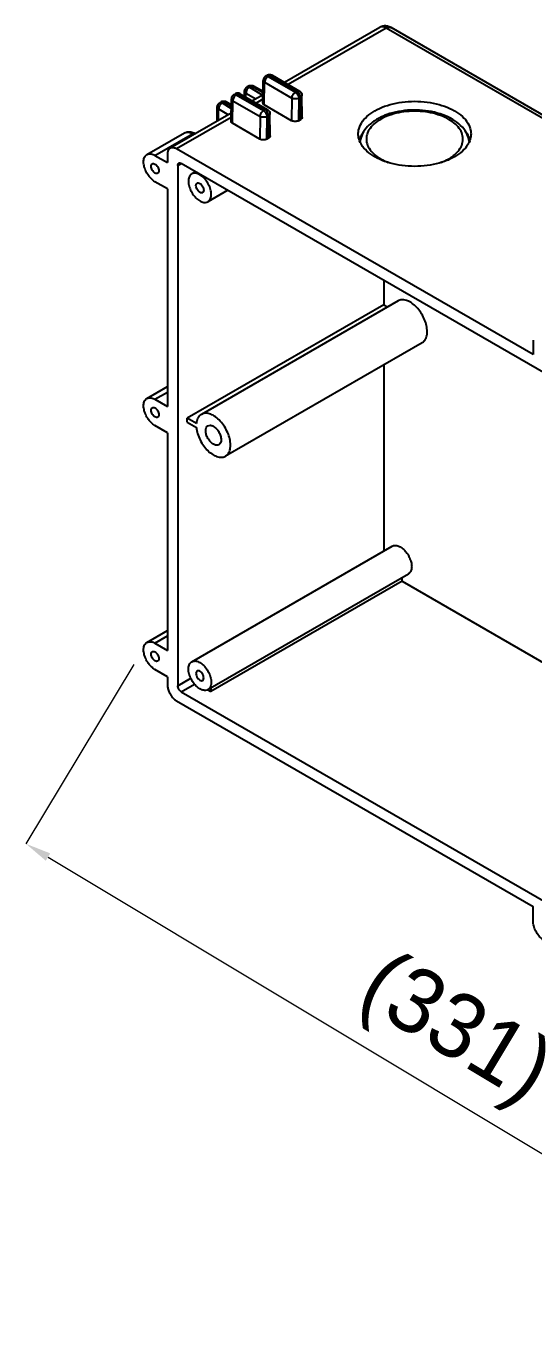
# Model space of a CAD drawing. Extents: x 0 to 1128, y 0 to 827.
# Drawn here: x 634.6 to 713.3, y 424.6 to 625.8 of the extents above; entities that cross this region are included whole.
import ezdxf

# ---------------------------------------------------------------- set-up
doc = ezdxf.new("R2010")
doc.units = 0
doc.header["$LTSCALE"] = 10
doc.header["$MEASUREMENT"] = 0
doc.header["$PDMODE"] = 3
doc.header["$PDSIZE"] = -10
doc.layers.get('0').update_dxf_attribs({"linetype": 'CONTINUOUS'})
doc.layers.get('DEFPOINTS').update_dxf_attribs({"linetype": 'CONTINUOUS'})
doc.styles.add('Daelim Dimension', font='')
doc.styles.get('Daelim Dimension').set_extended_font_data('나눔고딕')
doc.dimstyles.new('DEFAULT', dxfattribs={"dimscale": 2, "dimtxt": 2, "dimasz": 2, "dimexe": 0, "dimexo": 2, "dimgap": 1, "dimtad": 1, "dimdec": 0, "dimzin": 9, "dimdsep": 46, "dimtxsty": 'Daelim Dimension', "dimcen": 0.5, "dimclrd": 5, "dimclre": 5, "dimclrt": 256, "dimadec": 1, "dimazin": 0, "dimtfac": 1, "dimtdec": 0, "dimtix": 1, "dimtmove": 0, "dimatfit": 3, "dimfxl": 1, "dimtolj": 1, "dimtzin": 1, "dimlwd": 9, "dimlwe": 9, "dimarcsym": 0})

# ---------------------------------------------------------------- blocks, each defined once
blk = doc.blocks.new('*D6')
at = {"color": 5, "lineweight": 9, "ltscale": 0.5, "transparency": 16777216}
for p, q in [((651.334383415504, 526.5878899139051), (634.6060556923007, 498.7412418990021)), ((638.0349220141504, 496.6814176960942), (754.5914768721011, 426.6623530349601)), ((774.7486709171542, 452.4491768469551), (758.0203431939508, 424.6025288320521))]:
    blk.add_line(p, q, dxfattribs=at)
at = {"color": 5, "ltscale": 0.5, "transparency": 16777216}
for points in [[(638.3782260479684, 497.2528954164023), (637.6916179803325, 496.1099399757859), (634.6060556923007, 498.7412418990021)], [(754.9347809059191, 427.2338307552683), (754.2481728382832, 426.0908753146518), (758.0203431939508, 424.6025288320521)]]:
    blk.add_solid(points, dxfattribs=at)
at = {"layer": 'DEFPOINTS', "color": 0, "ltscale": 0.5, "transparency": 16777216}
for p in [(653.394207618412, 530.0167562357547), (776.808495120062, 455.8780431688048), (758.0203431939508, 424.6025288320521)]:
    blk.add_point(p, dxfattribs=at)
at = {"color": 7, "ltscale": 0.5, "transparency": 16777216, "insert": (700.8719233943398, 469.2605208446422), "char_height": 10, "attachment_point": 5, "rotation": 329.0054825987993, "style": 'Daelim Dimension'}
blk.add_mtext('\\A1;(331)', dxfattribs=at)

msp = doc.modelspace()

# ---------------------------------------------------------------- linework, layer by layer
at = {"color": 7, "linetype": 'Continuous'}
for p, q in [((689.5282898992123, 625.5435040384048), (674.7307527675621, 617.0001929888048)), ((805.476493308312, 559.5878654522047), (691.2782726970622, 625.5187473072048)), ((671.8216698454621, 617.9597994095049), (672.0701485776121, 618.1032578160548)), ((672.820140536162, 618.1032605202048), (677.062798887062, 615.6538159931048)), ((668.5559573826122, 614.8491396882048), (668.5559573826122, 615.6412308801548)), ((669.1794377936121, 616.4342093088047), (668.9309590614121, 616.2907509022548)), ((671.420995183812, 615.6027188345048), (669.9196552784119, 616.4397579567548)), ((671.3941834648622, 613.8135501822547), (671.446752365212, 617.3215173060048)), ((664.9368147703121, 613.9847443856048), (664.6883360381121, 613.8412859790047)), ((666.482664747512, 613.5411303144048), (665.677032255162, 613.9902930335548)), ((666.443918045612, 610.9555301700049), (666.4964869460123, 614.4634972937548)), ((666.8714044262119, 615.1017793972047), (667.119883158412, 615.2452378038048)), ((667.8698751169622, 615.2452405079548), (672.1125334678122, 612.7957959808548)), ((671.4132343867623, 615.0848342917548), (669.7804873483619, 614.1421729765548)), ((677.4902888991121, 611.5683357565048), (677.4377180602621, 615.0157290220548)), ((666.4629689675121, 612.2268142795048), (657.0015133873621, 606.7642729603048)), ((664.3133343593122, 610.9857295680548), (664.3133343593122, 613.1917659569048)), ((675.8564620463621, 611.0541846368548), (671.6138036955122, 613.5036291640048)), ((672.5400234799122, 608.7103157442548), (672.4874526410622, 612.1577090098048)), ((670.906196627162, 608.1961646246048), (666.663538276262, 610.6456091517548)), ((676.9172030019622, 611.0542338266548), (677.2705933529621, 611.2582626230547)), ((653.3927433121121, 605.7887699821548), (659.2263499691621, 609.1567842515548)), ((660.8513380104123, 609.0701194674548), (660.923359871012, 609.0285385675548)), ((671.966937582712, 608.1962138144048), (672.3203279337122, 608.4002426108049)), ((654.6427377160121, 605.6649592846048), (656.5872894602121, 604.5422972096547)), ((656.5872894602121, 605.8487010770548), (656.5872894602121, 604.5422972096547)), ((713.3328449032119, 574.7203853611048), (658.0015089104622, 606.6652244023047)), ((658.178286341762, 604.1136569622548), (658.178286341762, 523.2799176664547)), ((771.4926197965622, 539.3054528632548), (658.7086186356121, 604.4198532092547)), ((656.5872894602121, 600.4597851240047), (654.6427377160121, 601.5824471989548)), ((660.9462688288622, 603.1279744940048), (660.3577667449122, 602.7882046856048)), ((656.5872894602121, 600.4597851240047), (656.5872894602121, 566.6565850548548)), ((665.9463328475122, 600.2412514933047), (662.8577555527122, 598.4580712049047)), ((690.174734975712, 586.2532934524548), (690.174734975712, 582.4760236834549)), ((690.174734975712, 582.4760236834549), (659.6448197001621, 564.8496740959048)), ((692.3656242894622, 583.0700510491048), (661.835709013912, 565.4437014615547)), ((690.174734975712, 582.4760236834549), (690.7557386104622, 582.1405886671048)), ((696.1156075011622, 576.5748508280047), (665.5856922256121, 558.9485012404548)), ((713.3328449032119, 576.9657670082048), (713.3328449032119, 574.7203853611048)), ((690.174734975712, 573.1449069502547), (690.174734975712, 544.2315122523547)), ((653.3927433121121, 567.9030578273048), (656.5872894602121, 569.7474188965048)), ((654.6427377160121, 567.7792471298047), (656.5872894602121, 566.6565850548548)), ((656.5872894602121, 562.5740729692048), (654.6427377160121, 563.6967350441547)), ((659.6448197001621, 564.2372972830548), (659.6448197001621, 564.8496740959048)), ((661.072330770312, 564.0255188401549), (659.6448197001621, 564.8496740959048)), ((659.6448197001621, 564.2372972830548), (661.072330770312, 563.4131420273048)), ((656.5872894602121, 562.5740729692048), (656.5872894602121, 528.7708729000548)), ((660.3577667449122, 527.0167803759548), (691.4703355823121, 544.9795231463048)), ((662.8577555527122, 522.6866468952547), (693.9703243901122, 540.6493896656048)), ((692.9854961331621, 539.5178318170548), (663.2871349701622, 522.3715773544548)), ((692.9854961331621, 539.5178318170548), (692.9854961331621, 540.0808022003547)), ((692.9854961331621, 539.5178318170548), (741.8746163548121, 511.2923236429548)), ((653.3927433121121, 530.0173456725048), (656.5872894602121, 531.8617067417048)), ((654.6427377160121, 529.8935349749548), (656.5872894602121, 528.7708729000548)), ((656.5872894602121, 524.6883608144047), (654.6427377160121, 525.8110228893048)), ((656.5872894602121, 524.6883608144047), (656.5872894602121, 523.3819569470048)), ((658.7086186356121, 522.3613602877048), (771.4926197965622, 457.2469599417047)), ((662.8287248274121, 522.6362345864549), (663.2871349701622, 522.3715773544548)), ((663.2871349701622, 522.9345477377548), (663.2871349701622, 522.3715773544548)), ((658.0015089104622, 520.9324706037047), (713.3328449032119, 488.9876315624548)), ((713.3328449032119, 486.7422499153548), (713.3328449032119, 488.9876315624548))]:
    msp.add_line(p, q, dxfattribs=at)
at = {"color": 9, "linetype": 'Continuous'}
for p, q in [((690.5282854223121, 625.4444554804048), (675.3165343845621, 616.6619994655048)), ((804.7265060335621, 559.5135736253548), (690.5282854223121, 625.4444554804048)), ((672.070186776662, 618.1032798656548), (672.0701483846619, 618.1032577046548)), ((672.1966681666122, 617.9226562002048), (672.4451468988123, 618.0661146068047)), ((672.1966681666122, 617.9226562002048), (676.4393265175122, 615.4732116731049)), ((672.4451468988123, 618.0661146068047), (676.6878052496622, 615.6166700797047)), ((668.9309588683122, 616.2907507907547), (668.9310681841621, 616.2908138672548)), ((669.5544361147622, 616.3970660995548), (669.3059573826122, 616.2536076930047)), ((669.3059573826122, 616.2536076930047), (671.335747353412, 615.0400973992547)), ((671.4173346436621, 615.3584478999547), (669.5544361147622, 616.3970660995548)), ((669.9196558125623, 616.4397576589548), (669.919618553462, 616.4397784277547)), ((671.4467503376122, 617.3213793707048), (671.4467523727121, 617.3215178055548)), ((671.6138036955122, 613.5036291640048), (671.6664210602121, 617.0148303542047)), ((671.6664210602121, 617.0148303542047), (675.9090794111121, 614.5653858270548)), ((676.6878052496622, 615.6166700797047), (676.4393265175122, 615.4732116731049)), ((664.6883358450123, 613.8412858675048), (664.6884451608621, 613.8413489440048)), ((665.3118130914622, 613.9476011763549), (665.0633343593122, 613.8041427697548)), ((665.0633343593122, 613.8041427697548), (666.473968091962, 612.9607951427048)), ((666.4790042074121, 613.2968593798547), (665.3118130914622, 613.9476011763549)), ((665.6770327893123, 613.9902927357548), (665.676995530162, 613.9903135045548)), ((666.4964849184121, 614.4633593584048), (666.496486953462, 614.4634977932548)), ((666.663538276262, 610.6456091517548), (666.7161556410119, 614.1568103419048)), ((666.7161556410119, 614.1568103419048), (670.9588139918619, 611.7073658148048)), ((667.1199213574123, 615.2452598534047), (667.1198829654622, 615.2452376924048)), ((667.246402747412, 615.0646361879548), (667.4948814795621, 615.2080945945548)), ((667.246402747412, 615.0646361879548), (671.489061098262, 612.6151916608547)), ((667.4948814795621, 615.2080945945548), (671.7375398304621, 612.7586500674048)), ((668.766454701462, 614.7276117538048), (668.766454701462, 615.3404379856048)), ((668.766454701462, 615.3404379856048), (670.2842543009119, 614.4330212260548)), ((671.4030097943121, 614.4025386019048), (670.360839467462, 613.8008447554048)), ((675.9090794111121, 614.5653858270548), (675.8564620463621, 611.0541846368548)), ((676.969658811362, 614.5546542943548), (676.9172030019622, 611.0542338266548)), ((677.2181375435121, 614.6981127009548), (676.969658811362, 614.5546542943548)), ((677.2705933529621, 611.2582626230547), (677.2181375435121, 614.6981127009548)), ((677.4377180517122, 615.0157295830048), (677.4377207575121, 615.0155479941048)), ((664.523831678162, 611.1072595263048), (664.523831678162, 612.8909730623548)), ((664.523831678162, 612.8909730623548), (666.0416312776119, 611.9835563028547)), ((670.9588139918619, 611.7073658148048), (670.906196627162, 608.1961646246048)), ((671.7375398304621, 612.7586500674048), (671.489061098262, 612.6151916608547)), ((672.0193933921123, 611.6966342821048), (671.966937582712, 608.1962138144048)), ((672.2678721243121, 611.8400926887048), (672.0193933921123, 611.6966342821048)), ((672.3203279337122, 608.4002426108049), (672.2678721243121, 611.8400926887048)), ((672.487452632512, 612.1577095707547), (672.487455338262, 612.1575279818047)), ((666.4527443765621, 611.5445186878547), (658.0015089104622, 606.6652244023047)), ((654.6427377160121, 605.6649592846048), (660.4763443730621, 609.0329735540548)), ((659.226349820462, 609.1567841657048), (659.2274789082621, 609.1574348647548)), ((660.4763443730621, 609.0329735540548), (660.7036948490122, 608.9017156650048)), ((658.178286341762, 604.1136569622548), (658.7086232177621, 604.4198452727047)), ((654.6427377160121, 567.7792471298047), (656.5872894602121, 568.9019279012048)), ((654.6427377160121, 529.8935349749548), (656.5872894602121, 531.0162157464048)), ((658.178286341762, 523.2799176664547), (660.203917991862, 524.4494096640047)), ((658.7086186356121, 522.3613602877048), (660.7679216765621, 523.5502923557548))]:
    msp.add_line(p, q, dxfattribs=at)
at = {"color": 7, "linetype": 'Continuous'}
for points, start_tangent, end_tangent in [([(690.1399911588621, 625.7523216679548), (689.5945443992623, 625.5797794726548), (689.5277759990122, 625.5431821849048)], (-0.9908302080496885, -0.1351129113601332), (-0.8656167983768421, -0.5007070584361932)), ([(690.7122061006121, 625.7338686632048), (690.1399911588621, 625.7523216679548)], (-0.9805761724633377, 0.1961386499320079), (-0.9908302080461471, -0.1351129113861037)), ([(691.2782726970622, 625.5187473072048), (690.7122061006121, 625.7338686632048)], (-0.8660303017101584, 0.4999915164478415), (-0.9805761724658482, 0.1961386499194573)), ([(671.8216698454621, 617.9597994095049), (671.6049728747121, 617.7711445320048), (671.4734074942621, 617.5087586050048), (671.4467657166119, 617.3213791379548)], (-0.8660266961392385, -0.4999977615691446), (-0.01513031630643683, -0.9998855302125677)), ([(672.0993714439621, 618.1192055393548), (672.0702331157622, 618.1031997325048)], (-0.8868667752088809, -0.462025240685615), (-0.8656779502130725, -0.50060132492323)), ([(672.4184712465121, 618.2032600009549), (672.1561742348622, 618.1458322958048), (672.0993714439621, 618.1192055393548)], (-0.9993594989064293, -0.0357853593735024), (-0.886866775227259, -0.4620252406503378)), ([(672.8201354584121, 618.1031677156049), (672.730111066362, 618.1474923782048), (672.4452350786621, 618.2037377887548), (672.4184712465121, 618.2032600009549)], (-0.865717809410609, 0.5005323910290886), (-0.9993594989050762, -0.03578535941128674)), ([(668.5559573826122, 615.6412308801548), (668.6120085476623, 615.9257216787547), (668.776323208012, 616.1722559653548), (668.9310756000623, 616.2908010279548)], (0, 1), (0.8659347597850275, 0.5001569671573581)), ([(669.1794428900121, 616.4341251794048), (669.2622287902122, 616.4754243151048)], (0.8656831619369936, 0.5005923123049024), (0.9207931692213599, 0.3900512011458037)), ([(669.2622287902122, 616.4754243151048), (669.5433044731622, 616.5346066732048), (669.578596457312, 616.5342949109548)], (0.9207931692294504, 0.3900512011267042), (0.9994730341496596, -0.03246003708675485)), ([(669.578596457312, 616.5342949109548), (669.830070718212, 616.4822031327047), (669.9195740344621, 616.4396986925548)], (0.9994730341483905, -0.03246003712582927), (0.8731249093335302, -0.4874965566045721)), ([(677.062798887062, 615.6538159931048), (677.2801746878622, 615.4642915806547), (677.4116657013121, 615.2005737970047), (677.4377041391622, 615.0155477393048)], (0.8660303016817275, -0.4999915164970865), (0.01532976876573453, -0.999882492190752)), ([(664.3133343593122, 613.1917659569048), (664.3693855243621, 613.4762567555548), (664.533700184712, 613.7227910421049), (664.6884525767623, 613.8413361047047)], (0, 1), (0.8659347597850275, 0.5001569671573581)), ([(664.9368198667121, 613.9846602562048), (665.0196057669123, 614.0259593919048)], (0.8656831619369936, 0.5005923123049024), (0.9207931692213599, 0.3900512011458037)), ([(665.0196057669123, 614.0259593919048), (665.3006814498622, 614.0851417499548), (665.335973434012, 614.0848299877048)], (0.9207931692294504, 0.3900512011267042), (0.9994730341496596, -0.03246003708675485)), ([(665.335973434012, 614.0848299877048), (665.587447694912, 614.0327382095048), (665.6769510112122, 613.9902337693549)], (0.9994730341483905, -0.03246003712582927), (0.8731249093335302, -0.4874965566045721)), ([(666.8714044262119, 615.1017793972047), (666.6547074555119, 614.9131245197548), (666.523142075062, 614.6507385927048), (666.4965002974122, 614.4633591257048)], (-0.8660266961392385, -0.4999977615691446), (-0.01513031630643683, -0.9998855302125677)), ([(667.1491060247122, 615.2611855270549), (667.1199676965621, 615.2451797202048)], (-0.8868667752088809, -0.462025240685615), (-0.8656779502130725, -0.50060132492323)), ([(667.468205827312, 615.3452399886547), (667.205908815662, 615.2878122835548), (667.1491060247122, 615.2611855270549)], (-0.9993594989064293, -0.0357853593735024), (-0.886866775227259, -0.4620252406503378)), ([(667.869870039212, 615.2451477033047), (667.7798456471621, 615.2894723659548), (667.4949696594122, 615.3457177765048), (667.468205827312, 615.3452399886547)], (-0.865717809410609, 0.5005323910290886), (-0.9993594989050762, -0.03578535941128674)), ([(671.6138036955122, 613.5036291640048), (671.451237950962, 613.6440976426549), (671.394155232812, 613.8098056328548), (671.3941849539619, 613.8134500536047)], (-0.8660303016741124, 0.4999915165102762), (0.01623999172985087, 0.9998681226384881)), ([(688.7606112043122, 612.5848139240048), (690.292509783962, 613.2901288696047), (692.0578451218621, 613.7809560378547), (693.968095932812, 614.0326833050048), (695.9274742645621, 614.0326880147549), (697.8377287060121, 613.7809699310047), (699.6030711229123, 613.2901512494548), (701.134979874962, 612.5848436683548), (702.3566386607622, 611.7004142549048), (703.2067884075122, 610.6812119929548), (703.6427990570121, 609.5783439397047), (703.6969001555121, 609.0127072316548)], (0.8660266961452364, 0.4999977615587561), (3.982305195280139e-06, -0.9999999999920708)), ([(672.1125334678122, 612.7957959808548), (672.329909268612, 612.6062715684048), (672.4614002821122, 612.3425537847548), (672.487438719962, 612.1575277270548)], (0.8660303016817275, -0.4999915164970865), (0.01532976876573453, -0.999882492190752)), ([(686.1987424431622, 609.0127074122548), (686.2528353840121, 609.5783021393548), (686.688830127262, 610.6811722886548), (687.5389651743621, 611.7003786376048), (688.7606112043122, 612.5848139240048)], (-3.982306036047183e-06, 0.9999999999920707), (0.8660266961426353, 0.4999977615632612)), ([(703.4172348852621, 607.8417629971548), (703.0999372025622, 608.9200874741048), (702.354405963762, 610.0361513580048), (701.2068704156623, 611.0230464373548), (699.7309333034123, 611.8100188822048), (698.0262125590621, 612.3585264730048), (696.1851680938121, 612.6547421445548), (694.2933421655121, 612.6944353257048), (692.4335208773623, 612.4783818892548), (690.689681118512, 612.0123503560548), (689.525950727912, 611.5146967846048)], (-0.1318851515387253, 0.991265003318289), (-0.8906445113050375, -0.4547002908314564)), ([(666.663538276262, 610.6456091517548), (666.5009725317623, 610.7860776304047), (666.4438898136123, 610.9517856206047), (666.4439195347122, 610.9554300413048)], (-0.8660303016741124, 0.4999915165102762), (0.01623999172985087, 0.9998681226384881)), ([(676.9172030019622, 611.0542338266548), (676.673834348212, 610.9603463807548), (676.3867846568621, 610.9273749002048), (676.0997654201619, 610.9603297719548), (675.8564620463621, 611.0541846368548)], (-0.8660266961424549, -0.4999977615635736), (-0.8660303016967612, 0.4999915164710467)), ([(677.4902872921621, 611.5682303788047), (677.490318183462, 611.5644964757547), (677.4332114777621, 611.3987703538547), (677.2705933529621, 611.2582626230547)], (0.01655496505388546, -0.9998629571756645), (-0.8660266961699389, -0.4999977615159697)), ([(688.603283218612, 610.9645581867547), (687.8855264899121, 610.3871186179048), (687.014409018012, 609.3296357009548), (686.5411719831623, 608.1852443041048), (686.4767303924123, 607.8268523472548)], (-0.8207748323158673, -0.5712518486944791), (-0.1265486183698461, -0.9919604060589733)), ([(689.1445005807623, 611.3075348321048), (688.603283218612, 610.9645581867547)], (-0.8660266948303145, -0.4999977638362812), (-0.820774832312984, -0.5712518486986219)), ([(689.525950727912, 611.5146967846048), (689.1445005807623, 611.3075348321048)], (-0.8906445112952244, -0.454700290850678), (-0.8660266948072763, -0.4999977638761844)), ([(659.227539191812, 609.1573299100547), (659.614264200362, 609.3064240883548), (660.2086459689622, 609.3130628523548), (660.8513380104123, 609.0701194674548)], (0.8671396282345407, 0.4980651213900271), (0.8660303016978359, -0.4999915164691851)), ([(671.966937582712, 608.1962138144048), (671.7235689290121, 608.1023263684548), (671.4365192376622, 608.0693548879548), (671.1495000009122, 608.1023097597048), (670.906196627162, 608.1961646246048)], (-0.8660266961424549, -0.4999977615635736), (-0.8660303016967612, 0.4999915164710467)), ([(672.5400218729121, 608.7102103665048), (672.5400527642621, 608.7064764635048), (672.482946058562, 608.5407503416048), (672.3203279337122, 608.4002426108049)], (0.01655496505388546, -0.9998629571756645), (-0.8660266961699389, -0.4999977615159697)), ([(686.628109692912, 607.4482646382047), (686.2528435417121, 608.4470707042548), (686.1987424431622, 609.0127074122548)], (-0.490535702137594, 0.871421095067349), (-3.98230614097676e-06, 0.9999999999920707)), ([(686.3484117352623, 608.1084903624047), (686.6769019791122, 608.8241824104048)], (0.3103520845440922, 0.9506216826998724), (0.5123421121787682, 0.8587814390682873)), ([(686.6769019791122, 608.8241824104048), (686.688830127262, 608.8440418501048)], (0.5123421117138751, 0.8587814393456389), (0.5174334070714339, 0.8557234770920148)), ([(686.688830127262, 608.8440418501048), (686.904176742662, 609.1645031798048)], (0.5174334072970536, 0.8557234769555885), (0.5955165756411397, 0.803343020220286)), ([(702.9591724540121, 609.2074651205547), (703.2067884075122, 608.8440815544049)], (0.6054057418979257, -0.7959170105463397), (0.5174898475212295, -0.8556893464993325)), ([(703.2067884075122, 608.8440815544049), (703.2187444373121, 608.8241783058048)], (0.517489847542348, -0.8556893464865608), (0.5123849396368966, -0.8587558871025538)), ([(703.2187444373121, 608.8241783058048), (703.547236828862, 608.1084989621548)], (0.5123849397366308, -0.8587558870430463), (0.3103332069559014, -0.9506278455107792)), ([(703.6969001555121, 609.0127072316548), (703.6428072146623, 608.4471125045549), (703.2663712429621, 607.4462136779048)], (3.982311572699545e-06, -0.9999999999920707), (-0.4910393999509201, -0.871137364424142)), ([(654.6427377160121, 601.5824471989548), (654.0381232921623, 602.0546164046548), (653.5064342910123, 602.7160406401048), (653.111800252912, 603.4869423810547), (652.901819867162, 604.2743395001547), (652.901819867162, 604.9832602841548), (653.111800252912, 605.5281984238549), (653.3942076184121, 605.7881805453547)], (-0.8660303016876248, 0.4999915164868716), (0.8613898780406084, 0.5079443650727763)), ([(653.3942076184121, 605.7881805453547), (653.5064342910123, 605.8434263373048), (654.0381232921623, 605.8909228858048), (654.6427377160121, 605.6649592846048)], (0.8613898780322203, 0.5079443650870009), (0.8660303016765557, -0.4999915165060445)), ([(657.002083604712, 606.7632854884048), (656.8573807062121, 606.6526225001047), (656.6565058415622, 606.3133645480048), (656.5872894602121, 605.8487010770548)], (-0.8660261610534529, -0.4999986883692987), (0, -1)), ([(658.0015089104622, 606.6652244023047), (657.5644907239621, 606.8376061879547), (657.170250991212, 606.8332638681549), (657.002083604712, 606.7632854884048)], (-0.8660303016980786, 0.4999915164687647), (-0.8660261610508626, -0.4999986883737851)), ([(686.6888541912122, 607.3442026510048), (686.628109692912, 607.4482646382047)], (-0.5174898475224508, 0.855689346498594), (-0.4905357020593458, 0.871421095111396)), ([(700.3042730008619, 605.0180289331548), (699.6031328147619, 604.7352857743048), (697.8377974768623, 604.2444586061048), (695.9275466659121, 603.9927313389547), (693.9681683341123, 603.9927266291548), (692.0579138926621, 604.2444447129548), (690.2925714758121, 604.7352633945048), (688.7606627237121, 605.4405709756048), (687.5390039379622, 606.3250003890547), (686.6888541912122, 607.3442026510048)], (-0.9129878262335238, -0.4079868002146456), (-0.5174898474872532, 0.85568934651988)), ([(703.206812471462, 607.3442423553048), (702.3566774243122, 606.3250360063547), (701.1350313944122, 605.4406007199049)], (-0.5174334073312364, -0.8557234769349189), (-0.8660266961432942, -0.4999977615621198)), ([(703.2663712429621, 607.4462136779048), (703.206812471462, 607.3442423553048)], (-0.4910393998780912, -0.8711373644651939), (-0.5174334074473974, -0.8557234768646796)), ([(654.0416944496619, 603.9707078831049), (654.0874461440621, 604.2098863830048), (654.217739526212, 604.3598258774048)], (0, 1), (0.8663067276259966, 0.4995124159317141)), ([(655.0677359058623, 602.8875806061047), (654.8727470162121, 602.8497129238548), (654.6427377160121, 602.9296761872048), (654.4127284158621, 603.1152987782548), (654.2177359466123, 603.3783213401548), (654.0874461440621, 603.6787010722047), (654.0416944496619, 603.9707078831049)], (-0.8663067276310573, -0.499512415922937), (0, 1)), ([(654.217739526212, 604.3598258774048), (654.4127284158621, 604.3976935597049), (654.6427377160121, 604.3177302963549), (654.8727470162121, 604.1321077053047), (655.067739485462, 603.8690851434047), (655.1980292880121, 603.5687054113547), (655.2437809824121, 603.2766986004548)], (0.8663067276310573, 0.499512415922937), (0, -1)), ([(658.178286341762, 604.1136569622548), (658.2186554839122, 604.3246968151049), (658.3336202318121, 604.4569963708049)], (0, 1), (0.8660278259392481, 0.499995804681339)), ([(658.3336202318121, 604.4569963708049), (658.505669253112, 604.4904090298547), (658.7086186356121, 604.4198532092547)], (0.8660278259917662, 0.4999958045903737), (0.8660303016906142, -0.4999915164816938)), ([(701.1350313944122, 605.4406007199049), (700.3042730008619, 605.0180289331548)], (-0.866026696154785, -0.4999977615422173), (-0.9129878262394281, -0.407986800201433)), ([(655.2437809824121, 603.2766986004548), (655.1980292880121, 603.0375201005548), (655.0677359058623, 602.8875806061047)], (0, -1), (-0.8663067276259966, -0.4995124159317141)), ([(660.3575452810621, 602.7866415637548), (660.253567459762, 602.7170584414048), (659.9465966718121, 602.2803406909048), (659.839986835962, 601.6437398315549)], (-0.8705900366430044, -0.4920091341610768), (0, -1)), ([(659.839986835962, 601.6437398315549), (659.9465966718121, 600.8840393222048), (660.253567459762, 600.0928702563548), (660.7238739923621, 599.3656592996548), (661.3007903608623, 598.7901188260547), (661.9147319367621, 598.4356675107048), (662.4916483052621, 598.3450574133548), (662.857977016562, 598.4596343267048)], (0, -1), (0.870590036640829, 0.4920091341649261)), ([(663.3755354616619, 599.6025360589548), (663.2689256258122, 600.3622365682548), (662.9619548378621, 601.1534056341048), (662.4916483052621, 601.8806165908048), (661.9147319367621, 602.4561570644048), (661.3007903608623, 602.8106083797549), (660.7238739923621, 602.9012184771049), (660.3575452810621, 602.7866415637548)], (0, 1), (-0.870590036640829, -0.4920091341649261)), ([(661.006717882462, 600.9701425866048), (661.0662398775621, 601.2369053776048), (661.184000230362, 601.3585524907047)], (0, 1), (0.8558449220180255, 0.5172325100532253)), ([(662.0315220672621, 599.8877233998047), (661.9825054958619, 599.8641718892048), (661.7415058578122, 599.8692958010548), (661.4740164398122, 600.0237273948047), (661.233016801762, 600.2968795993548), (661.0662398775621, 600.6346512706048), (661.006717882462, 600.9701425866048)], (-0.8558449219978848, -0.5172325100865517), (0, 1)), ([(661.184000230362, 601.3585524907047), (661.233016801762, 601.3821040012548), (661.4740164398122, 601.3769800894048), (661.7415058578122, 601.2225484956548), (661.9825054958619, 600.9493962911048), (662.1492824200623, 600.6116246198548), (662.208804415212, 600.2761333039048)], (0.8558449219978848, 0.5172325100865517), (0, -1)), ([(662.208804415212, 600.2761333039048), (662.1492824200623, 600.0093705129049), (662.0315220672621, 599.8877233998047)], (0, -1), (-0.8558449220180255, -0.5172325100532253)), ([(662.857977016562, 598.4596343267048), (662.9619548378621, 598.5292174490547), (663.2689256258122, 598.9659351996048), (663.3755354616619, 599.6025360589548)], (0.8705900366430044, 0.4920091341610768), (0, 1)), ([(696.1148587932121, 576.5747510660048), (696.4970731200119, 576.9115181671048), (696.791563682662, 577.5138493328548), (696.8922773646123, 578.2915481091048), (696.791563682662, 579.1855383972548), (696.4970731200119, 580.1279102814548), (696.031175974862, 581.0470786493548), (695.4292630520622, 581.8732209902547), (694.737057282312, 582.5435813015548), (694.0071404845121, 583.0072372042548), (693.294959109262, 583.2289681442547), (692.654612376462, 583.1919308408047), (692.3661170098121, 583.0690307832548)], (0.8642493799050133, 0.5030636235445772), (-0.8662546801050226, -0.4996026713260698)), ([(654.6427377160121, 563.6967350441547), (654.0381232921623, 564.1689042498048), (653.5064342910123, 564.8303284853048), (653.111800252912, 565.6012302262548), (652.901819867162, 566.3886273453548), (652.901819867162, 567.0975481293048), (653.111800252912, 567.6424862690548), (653.3942076184121, 567.9024683905548)], (-0.8660303016876248, 0.4999915164868716), (0.8613898780406084, 0.5079443650727763)), ([(653.3942076184121, 567.9024683905548), (653.5064342910123, 567.9577141825048), (654.0381232921623, 568.0052107309548), (654.6427377160121, 567.7792471298047)], (0.8613898780322203, 0.5079443650870009), (0.8660303016765557, -0.4999915165060445)), ([(654.0416944496619, 566.0849957283048), (654.0874461440621, 566.3241742282047), (654.217739526212, 566.4741137226048)], (0, 1), (0.8663067276259966, 0.4995124159317141)), ([(655.0677359058623, 565.0018684513049), (654.8727470162121, 564.9640007690548), (654.6427377160121, 565.0439640324048), (654.4127284158621, 565.2295866234548), (654.2177359466123, 565.4926091853548), (654.0874461440621, 565.7929889174048), (654.0416944496619, 566.0849957283048)], (-0.8663067276310573, -0.499512415922937), (0, 1)), ([(654.217739526212, 566.4741137226048), (654.4127284158621, 566.5119814048547), (654.6427377160121, 566.4320181415047), (654.8727470162121, 566.2463955505048), (655.067739485462, 565.9833729885548), (655.1980292880121, 565.6829932565548), (655.2437809824121, 565.3909864456048)], (0.8663067276310573, 0.499512415922937), (0, -1)), ([(655.2437809824121, 565.3909864456048), (655.1980292880121, 565.1518079457547), (655.0677359058623, 565.0018684513049)], (0, -1), (-0.8663067276259966, -0.4995124159317141)), ([(661.8358365818121, 565.4423749930548), (661.6479851132121, 565.3110523198048), (661.2579805000123, 564.7757507464047), (661.072330770312, 564.0255188401549)], (-0.8676397778858685, -0.4971933384812802), (-0.09126128957365635, -0.9958269814708544)), ([(665.5861389081119, 558.9494250865547), (665.6969636228123, 559.0208653524047), (666.115983309312, 559.5185505581047), (666.3346004876121, 560.2393230112048), (666.3346004876121, 561.1231296428048), (666.115983309312, 562.0963337587048), (665.6969636228123, 563.0778502762048), (665.1124531649621, 563.9859015428548), (664.4111519751623, 564.7448308584047), (663.6514908224622, 565.2914060136549), (662.8967628911123, 565.5800876495548), (662.209850340862, 565.5868234897048), (661.8358365818121, 565.4423749930548)], (0.8683223581434676, 0.4960002846250874), (-0.8676397778873286, -0.4971933384787322)), ([(661.072330770312, 563.4131420273048), (661.2579805000123, 562.4485451278548), (661.6479851132121, 561.4629152054048), (662.209850340862, 560.5383726317548), (662.8967628911123, 559.7519481240548), (663.6514908224622, 559.1691647264548), (664.4111519751623, 558.8385785837548), (665.1124531649621, 558.7877333574048), (665.5861389081119, 558.9494250865547)], (0.08259095808793279, -0.9965835306897849), (0.8683223581443598, 0.4960002846235255)), ([(662.5086140870121, 562.8901106337048), (662.6001174758121, 563.3684676334548), (662.8607042401122, 563.6683466223047)], (0, 1), (0.8663067276259966, 0.4995124159317141)), ([(662.8607042401122, 563.6683466223047), (663.2506820194121, 563.7440819868048), (663.7107006197621, 563.5841554601049), (664.170719220112, 563.2129102780548), (664.5607041586122, 562.6868651542048), (664.821283763662, 562.0861056901548), (664.912787152512, 561.5020920683047)], (0.8663067276310573, 0.499512415922937), (0, -1)), ([(664.5606969994121, 560.7238560797048), (664.170719220112, 560.6481207151547), (663.7107006197621, 560.8080472419048), (663.2506820194121, 561.1792924239547), (662.8606970808621, 561.7053375478048), (662.6001174758121, 562.3060970118548), (662.5086140870121, 562.8901106337048)], (-0.8663067276310573, -0.499512415922937), (0, 1)), ([(664.912787152512, 561.5020920683047), (664.821283763662, 561.0237350685549), (664.5606969994121, 560.7238560797048)], (0, -1), (-0.8663067276259966, -0.4995124159317141)), ([(691.471040734662, 544.9783020423548), (691.6812583157621, 545.0657619717048), (692.1740576813122, 545.0711895942549), (692.7203299862122, 544.8557124488049), (693.2666022911121, 544.4404229395548), (693.7594016567123, 543.8659724972548), (694.150489447562, 543.1885923335548), (694.401583265812, 542.4745891385547), (694.4881042991121, 541.7938545196547)], (0.8660101582932896, 0.5000264050356056), (0, -1)), ([(694.4881042991121, 541.7938545196547), (694.417031925012, 541.2619067085548), (694.2099876332622, 540.8553604904048), (693.9696386202122, 540.6494961574048)], (0, -1), (-0.8638017281777994, -0.5038318910083471)), ([(654.6427377160121, 525.8110228893048), (654.0381232921623, 526.2831920950048), (653.5064342910123, 526.9446163305048), (653.111800252912, 527.7155180714047), (652.901819867162, 528.5029151905547), (652.901819867162, 529.2118359745048), (653.111800252912, 529.7567741142548), (653.3942076184121, 530.0167562357548)], (-0.8660303016876248, 0.4999915164868716), (0.8613898780406084, 0.5079443650727763)), ([(653.3942076184121, 530.0167562357548), (653.5064342910123, 530.0720020276548), (654.0381232921623, 530.1194985761548), (654.6427377160121, 529.8935349749548)], (0.8613898780322203, 0.5079443650870009), (0.8660303016765557, -0.4999915165060445)), ([(654.0416944496619, 528.1992835735048), (654.0874461440621, 528.4384620733548), (654.217739526212, 528.5884015678048)], (0, 1), (0.8663067276259966, 0.4995124159317141)), ([(655.0677359058623, 527.1161562965048), (654.8727470162121, 527.0782886142548), (654.6427377160121, 527.1582518776048), (654.4127284158621, 527.3438744686548), (654.2177359466123, 527.6068970305547), (654.0874461440621, 527.9072767626047), (654.0416944496619, 528.1992835735048)], (-0.8663067276310573, -0.499512415922937), (0, 1)), ([(654.217739526212, 528.5884015678048), (654.4127284158621, 528.6262692500549), (654.6427377160121, 528.5463059867049), (654.8727470162121, 528.3606833956547), (655.067739485462, 528.0976608337547), (655.1980292880121, 527.7972811017047), (655.2437809824121, 527.5052742908048)], (0.8663067276310573, 0.499512415922937), (0, -1)), ([(655.2437809824121, 527.5052742908048), (655.1980292880121, 527.2660957909549), (655.0677359058623, 527.1161562965048)], (0, -1), (-0.8663067276259966, -0.4995124159317141)), ([(660.3575452810621, 527.0152172541548), (660.7238739923621, 527.1297941675048), (661.3007903608623, 527.0391840701548), (661.9147319367621, 526.6847327548047), (662.4916483052621, 526.1091922812049), (662.9619548378621, 525.3819813245049), (663.2689256258122, 524.5908122586549), (663.3755354616619, 523.8311117493048)], (0.870590036640829, 0.4920091341649261), (0, -1)), ([(659.839986835962, 525.8723155219049), (659.9465966718121, 526.5089163812548), (660.253567459762, 526.9456341317548), (660.3575452810621, 527.0152172541548)], (0, 1), (0.8705900366430044, 0.4920091341610768)), ([(662.857977016562, 522.6882100171048), (662.4916483052621, 522.5736331037548), (661.9147319367621, 522.6642432011048), (661.3007903608623, 523.0186945164547), (660.7238739923621, 523.5942349900548), (660.253567459762, 524.3214459467048), (659.9465966718121, 525.1126150126048), (659.839986835962, 525.8723155219049)], (-0.870590036640829, -0.4920091341649261), (0, 1)), ([(661.184000230362, 525.5871281810547), (661.0662398775621, 525.4654810679548), (661.006717882462, 525.1987182769548)], (-0.8558449220180255, -0.5172325100532253), (0, -1)), ([(661.006717882462, 525.1987182769548), (661.0662398775621, 524.8632269610048), (661.233016801762, 524.5254552897549), (661.4740164398122, 524.2523030852047), (661.7415058578122, 524.0978714914548), (661.9825054958619, 524.0927475796049), (662.0315220672621, 524.1162990901547)], (0, -1), (0.8558449219978848, 0.5172325100865517)), ([(662.208804415212, 524.5047089942548), (662.1492824200623, 524.8402003102548), (661.9825054958619, 525.1779719815048), (661.7415058578122, 525.4511241860547), (661.4740164398122, 525.6055557798048), (661.233016801762, 525.6106796916548), (661.184000230362, 525.5871281810547)], (0, 1), (-0.8558449219978848, -0.5172325100865517)), ([(656.5872894602121, 523.3819569470048), (656.656506398112, 522.8373687920048), (656.8573817649121, 522.2661657783048), (657.1702524483621, 521.7242613267048), (657.5644924369121, 521.2647009057548), (658.0015089104622, 520.9324706037047)], (0, -1), (0.8660303016860081, -0.4999915164896718)), ([(658.7086186356121, 522.3613602877048), (658.505669253112, 522.5251449268548), (658.3336170743621, 522.7572236579548), (658.2186554839122, 523.0222645980048), (658.178286341762, 523.2799176664547)], (-0.8660303016916953, 0.4999915164798213), (0, 1)), ([(662.0315220672621, 524.1162990901547), (662.1492824200623, 524.2379462032549), (662.208804415212, 524.5047089942548)], (0.8558449220180255, 0.5172325100532253), (0, 1)), ([(663.3755354616619, 523.8311117493048), (663.2689256258122, 523.1945108899548), (662.9619548378621, 522.7577931394547), (662.857977016562, 522.6882100171048)], (0, -1), (-0.8705900366430044, -0.4920091341610768)), ([(716.350835083812, 483.5581444105547), (715.984506372512, 483.4435674972048), (715.4075900040621, 483.5341775945548), (714.7936484281622, 483.8886289099048), (714.2167320596623, 484.4641693835048), (713.746425527062, 485.1913803402048), (713.4394547390621, 485.9825494060548), (713.3328449032119, 486.7422499153548)], (-0.870590036640829, -0.4920091341649261), (0, 1))]:
    msp.add_spline(points, degree=3, dxfattribs=dict(at, start_tangent=start_tangent, end_tangent=end_tangent))
at = {"color": 9, "linetype": 'Continuous'}
for points, start_tangent, end_tangent in [([(689.6978870699122, 625.6127256631047), (689.5288600435119, 625.5425165282048)], (-0.9661049769176326, -0.2581495178670312), (-0.8660226834792553, -0.5000047116771899)), ([(690.5282854223121, 625.4444554804048), (690.0911952678621, 625.6168518119548), (689.6978870699122, 625.6127256631047)], (-0.8660303022905425, 0.4999915154425641), (-0.9661049768964893, -0.2581495179461586)), ([(690.5282854223121, 625.4444554804048), (690.8560449049621, 625.5737431066049), (691.1517230246623, 625.5704882458548), (691.2778450762121, 625.5180066324048)], (0.86602669615598, 0.4999977615401474), (0.8660294510231903, -0.4999929899113305)), ([(672.1966681666122, 617.9226562002048), (671.9988020322121, 617.7641994085548), (671.8264418986123, 617.5349874653048), (671.7097734493623, 617.2718852462548), (671.6664210602121, 617.0148303542047)], (-0.8660266961520705, -0.4999977615469191), (-0.01498389150879232, -0.9998877351959333)), ([(671.8216698454621, 617.9597994095049), (671.9937187841119, 617.9932120208548), (672.029100166912, 617.9883555414548)], (0.8660280392324784, 0.499995435242312), (0.9832020527250875, -0.1825204742410406)), ([(672.029100166912, 617.9883555414548), (672.1966681666122, 617.9226562002048)], (0.9832020527075754, -0.1825204743353752), (0.8660303016999186, -0.4999915164655779)), ([(672.4451468988123, 618.0661146068047), (672.241334044812, 618.1367549183047), (672.0701875367622, 618.1032785447047)], (-0.8660303016800122, 0.4999915165000574), (-0.8667479920696505, -0.4987463465963728)), ([(672.8201400119119, 618.1032585335548), (672.8183383656619, 618.1042910275547), (672.6468106271623, 618.1365419545048), (672.4451468988123, 618.0661146068047)], (-0.8653197801422298, 0.5012201892328393), (-0.8660266961167423, -0.4999977616081094)), ([(668.766454701462, 615.3404379856048), (668.609351375012, 615.4807754223548), (668.5559639636622, 615.6412308969049)], (-0.8583059136462167, 0.5131383425548449), (-0.002547952828740844, 0.999996753962923)), ([(668.922963433562, 615.8589948208547), (668.8062900571622, 615.5935896095048)], (-0.5066747386704765, -0.8621372913829933), (-0.2865153850716977, -0.9580756411250717)), ([(669.098600284412, 616.0909605027548), (668.922963433562, 615.8589948208547)], (-0.6964476527295064, -0.7176075996027083), (-0.5066747386492574, -0.8621372913954639)), ([(668.931068998962, 616.2908124500049), (669.1021249099122, 616.3242499002048), (669.1384365022623, 616.3193153330548)], (0.8669306270695126, 0.4984288192398807), (0.9831946413498358, -0.1825603933523584)), ([(669.3059573826122, 616.2536076930047), (669.098600284412, 616.0909605027548)], (-0.8734214420711401, -0.4869650752675906), (-0.6964476528213208, -0.7176075995136013)), ([(669.1384365022623, 616.3193153330548), (669.3059573826122, 616.2536076930047)], (0.9831946413365225, -0.1825603934240589), (0.8660303016883524, -0.4999915164856116)), ([(669.5544361147622, 616.3970660995548), (669.3506036420622, 616.4677083068049), (669.1794383356123, 616.4342079203548)], (-0.8660303017051856, 0.4999915164564551), (-0.8666506454519028, -0.498915482559722)), ([(669.9196111937122, 616.4397650950048), (669.7546784786123, 616.4697451637047), (669.5544361147622, 616.3970660995548)], (-0.8754742743325803, 0.4832647255716497), (-0.8583021475832219, -0.5131446418448011)), ([(671.6664210602121, 617.0148303542047), (671.5033293599122, 617.1551885676548), (671.4467309027623, 617.3195494510547), (671.4467521470619, 617.3213793420048)], (-0.8660303016894979, 0.4999915164836273), (0.0158491017815296, 0.9998743950980638)), ([(676.6878052496622, 615.6166700797047), (676.8886131674121, 615.6870086241548), (677.059516972412, 615.6556778858047), (677.0627955887121, 615.6538103135548)], (0.8660266961764899, 0.4999977615046228), (0.8647548411434784, -0.5021942499859167)), ([(677.2181375435121, 614.6981127009548), (677.177401680412, 614.9569971988047), (677.0613186154121, 615.2233775327048), (676.8878062269123, 615.4559858979047), (676.6878052496622, 615.6166700797047)], (0, 1), (-0.86603030168724, 0.499991516487538)), ([(664.855977261162, 613.6414955795047), (664.680340410262, 613.4095298976048)], (-0.6964476527295064, -0.7176075996027083), (-0.5066747386492574, -0.8621372913954639)), ([(664.688445975712, 613.8413475268047), (664.8595018866122, 613.8747849770048), (664.8958134789623, 613.8698504098048)], (0.8669306270695126, 0.4984288192398807), (0.9831946413498358, -0.1825603933523584)), ([(665.0633343593122, 613.8041427697548), (664.855977261162, 613.6414955795047)], (-0.8734214420711401, -0.4869650752675906), (-0.6964476528213208, -0.7176075995136013)), ([(664.8958134789623, 613.8698504098048), (665.0633343593122, 613.8041427697548)], (0.9831946413365225, -0.1825603934240589), (0.8660303016883524, -0.4999915164856116)), ([(665.3118130914622, 613.9476011763549), (665.1079806188122, 614.0182433835547), (664.9368153123121, 613.9847429971547)], (-0.8660303017051856, 0.4999915164564551), (-0.8666506454519028, -0.498915482559722)), ([(665.6769881704122, 613.9903001717547), (665.5120554553123, 614.0202802405048), (665.3118130914622, 613.9476011763549)], (-0.8754742743325803, 0.4832647255716497), (-0.8583021475832219, -0.5131446418448011)), ([(666.7161556410119, 614.1568103419048), (666.553063940662, 614.2971685554047), (666.4964654835121, 614.4615294388049), (666.4964867278622, 614.4633593297548)], (-0.8660303016894979, 0.4999915164836273), (0.01584910165167691, 0.999874395100122)), ([(667.246402747412, 615.0646361879548), (667.0485366129619, 614.9061793962547), (666.8761764793621, 614.6769674530548), (666.7595080301121, 614.4138652340048), (666.7161556410119, 614.1568103419048)], (-0.8660266961520705, -0.4999977615469191), (-0.01498389150879232, -0.9998877351959333)), ([(666.8714044262119, 615.1017793972047), (667.0434533648622, 615.1351920085548), (667.0788347477121, 615.1303355292048)], (0.8660280392324784, 0.499995435242312), (0.9832020527250875, -0.1825204742410406)), ([(667.0788347477121, 615.1303355292048), (667.246402747412, 615.0646361879548)], (0.9832020527075754, -0.1825204743353752), (0.8660303016999186, -0.4999915164655779)), ([(667.4948814795621, 615.2080945945548), (667.2910686255623, 615.2787349060549), (667.119922117512, 615.2452585324548)], (-0.8660303016800122, 0.4999915165000574), (-0.8667479920696505, -0.4987463465963728)), ([(667.8698745926622, 615.2452385212548), (667.8680729464622, 615.2462710153048), (667.6965452079621, 615.2785219422548), (667.4948814795621, 615.2080945945548)], (-0.8653197801422298, 0.5012201892328393), (-0.8660266961167423, -0.4999977616081094)), ([(668.8062900571622, 615.5935896095048), (668.766454701462, 615.3404379856048)], (-0.286515385043274, -0.9580756411335718), (0, -1)), ([(675.9090794111121, 614.5653858270548), (675.9520659247621, 614.8212484898048), (676.067614794762, 615.0830063149048), (676.2385185997623, 615.3116785909548), (676.4393265175122, 615.4732116731049)], (0.01498389151073497, 0.9998877351959041), (0.866026696139183, 0.4999977615692408)), ([(676.969658811362, 614.5546542943548), (676.7251232172121, 614.4646172027047), (676.4364164838121, 614.4354518825547), (676.1482323385121, 614.4717329442047), (675.9090794111121, 614.5653858270548)], (-0.8735500127127955, -0.4867343991228429), (-0.866030301675198, 0.499991516508396)), ([(676.4393265175122, 615.4732116731049), (676.6393274947122, 615.3125274913548), (676.8128398832621, 615.0799191261548), (676.928922948212, 614.8135387922548), (676.969658811362, 614.5546542943548)], (0.86603030168724, -0.499991516487538), (0, -1)), ([(677.4377189802121, 615.0155479659048), (677.4377420148621, 615.0135639966048), (677.3812014114121, 614.8434018636548), (677.2181375435121, 614.6981127009548)], (0.01586422388696311, -0.9998741552817857), (-0.8584373645252474, -0.5129184059740375)), ([(664.523831678162, 612.8909730623548), (664.366728351762, 613.0313104991047), (664.3133409404122, 613.1917659736547)], (-0.8583059136462167, 0.5131383425548449), (-0.002547952828740844, 0.999996753962923)), ([(664.5636670338622, 613.1441246863047), (664.523831678162, 612.8909730623548)], (-0.286515385043274, -0.9580756411335718), (0, -1)), ([(664.680340410262, 613.4095298976048), (664.5636670338622, 613.1441246863047)], (-0.5066747386704765, -0.8621372913829933), (-0.2865153850716977, -0.9580756411250717)), ([(670.9588139918619, 611.7073658148048), (671.0018005055622, 611.9632284775048), (671.1173493755123, 612.2249863026548), (671.2882531805622, 612.4536585787048), (671.489061098262, 612.6151916608547)], (0.01498389151073497, 0.9998877351959041), (0.866026696139183, 0.4999977615692408)), ([(672.0193933921123, 611.6966342821048), (671.7748577980121, 611.6065971904048), (671.4861510645621, 611.5774318703048), (671.197966919262, 611.6137129319549), (670.9588139918619, 611.7073658148048)], (-0.8735500127127955, -0.4867343991228429), (-0.866030301675198, 0.499991516508396)), ([(671.489061098262, 612.6151916608547), (671.6890620755121, 612.4545074790548), (671.8625744640121, 612.2218991138548), (671.9786575290123, 611.9555187799548), (672.0193933921123, 611.6966342821048)], (0.86603030168724, -0.499991516487538), (0, -1)), ([(671.7375398304621, 612.7586500674048), (671.938347748162, 612.8289886119047), (672.1092515532123, 612.7976578735548), (672.112530169512, 612.7957903013048)], (0.8660266961764899, 0.4999977615046228), (0.8647548411434784, -0.5021942499859167)), ([(672.2678721243121, 611.8400926887048), (672.2271362612123, 612.0989771865549), (672.1110531962122, 612.3653575204547), (671.9375408077121, 612.5979658856548), (671.7375398304621, 612.7586500674048)], (0, 1), (-0.86603030168724, 0.499991516487538)), ([(672.487453560962, 612.1575279536047), (672.487476595662, 612.1555439843547), (672.4309359922122, 611.9853818514048), (672.2678721243121, 611.8400926887048)], (0.01586422388894336, -0.9998741552817542), (-0.8584373645252474, -0.5129184059740375)), ([(701.297772312962, 605.8920168230048), (702.026605742512, 606.7655448513548), (702.4006410381621, 607.7112913358548), (702.4006846189623, 608.6808926790549), (702.026920354012, 609.6263768931548), (701.2980531236121, 610.5001218627048), (700.250654669162, 611.2582923364547), (698.9373215580622, 611.8628420868048), (697.423968440412, 612.2834684584548), (695.786430075812, 612.4991098200547), (694.1071476370621, 612.4989762149047), (692.4693052191619, 612.2829730178547), (690.9564533680623, 611.8621732398047), (689.6444983607621, 611.2580105637547)], (0.7364912584715659, 0.6764470608960979), (-0.8660266961446335, -0.4999977615598)), ([(688.5978702857619, 610.5003929867048), (687.869036856162, 609.6268649583047), (687.4950015605123, 608.6811184738048), (687.4949579797621, 607.7115171306548), (687.868722244712, 606.7660329165047), (688.5975894751123, 605.8922879469548), (689.6449879295619, 605.1341174732048), (690.8419475478122, 604.5726244395048)], (-0.7364912584711214, -0.6764470608965818), (0.9355665448098147, -0.3531504498547681)), ([(688.8064247035122, 610.6817570007048), (688.5978702857619, 610.5003929867048)], (-0.7717168002382246, -0.635966335767921), (-0.7364912585082181, -0.6764470608561923)), ([(689.324357008762, 611.0613726429548), (688.8064247035122, 610.6817570007048)], (-0.83696962130322, -0.5472493517726126), (-0.7717168002418131, -0.6359663357635669)), ([(689.6444983607621, 611.2580105637547), (689.324357008762, 611.0613726429548)], (-0.8660266961388483, -0.4999977615698203), (-0.8369696213170662, -0.5472493517514362)), ([(659.2281820719622, 609.1562128052548), (659.4370143058122, 609.2429554380548), (659.9297602381121, 609.2485136994047), (660.4763443730621, 609.0329735540548)], (0.8667592963162439, 0.4987267009589218), (0.8660303039846496, -0.4999915125082181)), ([(660.8513380104123, 609.0701194674548), (660.6792920646121, 609.1035303502048), (660.4763443730621, 609.0329735540548)], (-0.8660322918118887, 0.4999880693967085), (-0.8660266961324486, -0.499997761580905)), ([(700.2511442379623, 605.1343992459548), (700.9956535634121, 605.6352799724548)], (0.8660266961275308, 0.4999977615894233), (0.7856077157809928, 0.6187249121421984)), ([(700.9956535634121, 605.6352799724548), (701.297772312962, 605.8920168230048)], (0.7856077157797072, 0.6187249121438306), (0.7364912584883158, 0.6764470608778612)), ([(699.0546080962622, 604.5729696353548), (700.2511442379623, 605.1343992459548)], (0.9355049192742599, 0.3533136651951925), (0.8660266961441759, 0.4999977615605926))]:
    msp.add_spline(points, degree=3, dxfattribs=dict(at, start_tangent=start_tangent, end_tangent=end_tangent))

# ---------------------------------------------------------------- dimensions: what is measured, and where the dimension line sits
at = {"color": 5, "ltscale": 0.5}
dim = msp.add_aligned_dim(p1=(653.3942076184121, 530.0167562357548), p2=(776.8084951200622, 455.8780431688048), distance=-36.48496196828316, text='(331)', dimstyle='DEFAULT', override={"dimtxt": 5, "dimclrt": 7}, dxfattribs=at)
dim.commit()
dim.dimension.update_dxf_attribs({"geometry": '*D6', "text_midpoint": (700.8719233943398, 469.2605208446422)})

doc.saveas('drawing.dxf')
